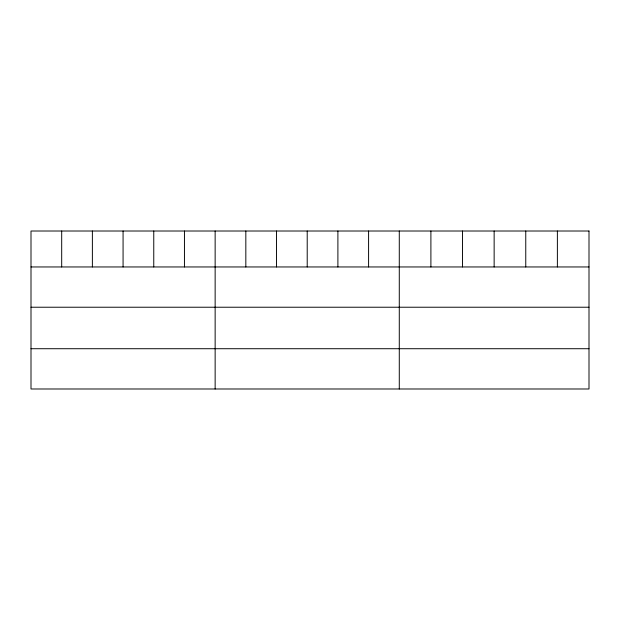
<?xml version="1.0" encoding="UTF-8"?>
<svg xmlns="http://www.w3.org/2000/svg" width="620" height="620" viewBox="0 0 620 620"><rect width="100%" height="100%" fill="white"/><g stroke="black" fill="none" stroke-linecap="round" stroke-linejoin="round"><path stroke-width="0.93" d="M31 266.957L589 266.957M31 307.226L589 307.226M31 348.719L589 348.719M557.38 231.012L557.38 266.957M525.76 231.012L525.76 266.957M494.14 231.012L494.14 266.957M462.52 231.012L462.52 266.957M430.9 231.012L430.9 266.957M399.28 231.012L399.28 388.988M368.59 231.012L368.59 266.957M337.9 231.012L337.9 266.957M307.21 231.012L307.21 266.957M276.52 231.012L276.52 266.957M245.83 231.012L245.83 266.957M215.14 231.012L215.14 388.988M184.45 231.012L184.45 266.957M153.76 231.012L153.76 266.957M123.07 231.012L123.07 266.957M92.38 231.012L92.38 266.957M61.69 231.012L61.69 266.957M589 231.012L31 231.012L31 388.988L589 388.988L589 231.012"/></g></svg>
